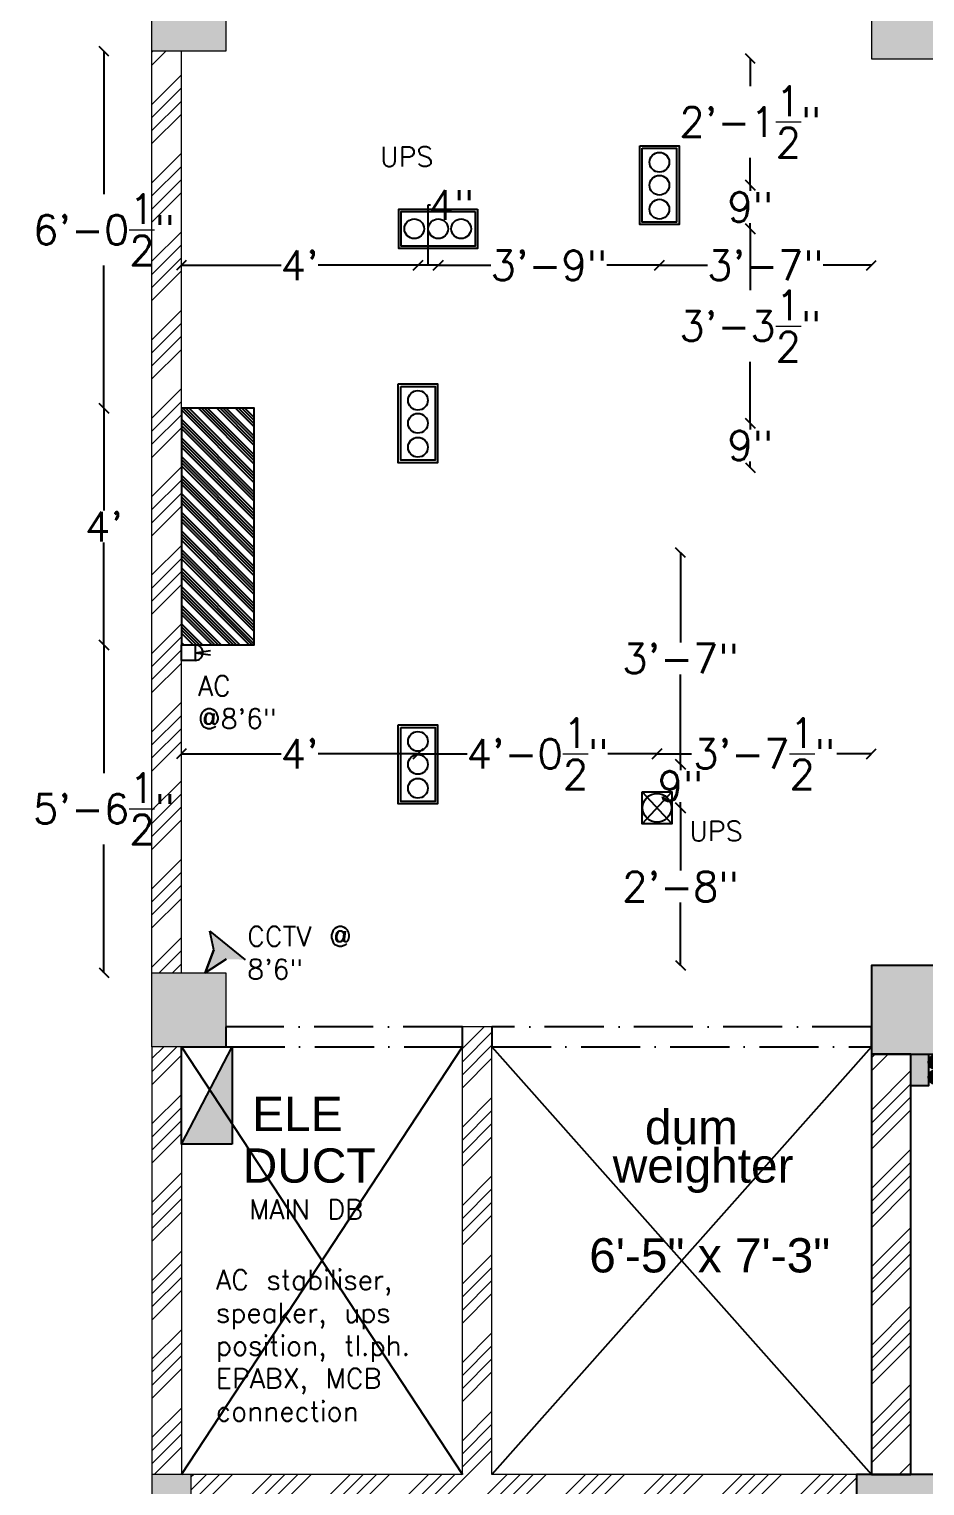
# Model space of a CAD drawing. Header units: inches. Extents: x 111501 to 134888, y 46021 to 52102.
# Drawn here: x 112029.7 to 112211.5, y 46932.6 to 47228.2 of the extents above; entities that cross this region are included whole.
import ezdxf
from ezdxf.enums import TextEntityAlignment as Align

# ---------------------------------------------------------------- set-up
doc = ezdxf.new("R2010")
doc.units = ezdxf.units.IN
doc.header["$MEASUREMENT"] = 0
doc.linetypes.add('ACAD_ISO10W100', pattern=[18, 12, -3, 0, -3])
for name, color, linetype in [('10', 1, 'Continuous'), ('D', 251, 'Continuous'), ('electrical layout', 250, 'Continuous'), ('electrical planing', 251, 'Continuous'), ('H', 9, 'Continuous'), ('RO', 7, 'Continuous')]:
    doc.layers.add(name, color=color, linetype=linetype)
for name, color, linetype, lineweight in [('column', 252, 'Continuous', 9), ('dimension', 250, 'Continuous', 0), ('text1', 7, 'Continuous', 0), ('wall', 7, 'Continuous', 9)]:
    doc.layers.add(name, color=color, linetype=linetype, lineweight=lineweight)
doc.styles.add('A', font='arial.ttf')
doc.styles.get("Standard").update_dxf_attribs({"font": 'txt.shx', "height": 6})
doc.dimstyles.new('Standard$0', dxfattribs={"dimtxt": 4, "dimasz": 2, "dimexe": 0.125, "dimexo": 0.125, "dimgap": 0.25, "dimtad": 0, "dimtih": 1, "dimtoh": 1, "dimdec": 1, "dimlfac": -1, "dimzin": 0, "dimdsep": 46, "dimlunit": 4, "dimtxsty": 'Standard', "dimblk": 'OBLIQUE', "dimblk1": 'DOTSMALL', "dimblk2": 'DOTSMALL', "dimcen": 0, "dimse1": 1, "dimse2": 1, "dimadec": 0, "dimazin": 0, "dimtfac": 1, "dimtdec": 1, "dimtofl": 0, "dimtmove": 0, "dimatfit": 3, "dimfxl": 1, "dimtolj": 1, "dimtzin": 0, "dimarcsym": 0})
pattern_1 = [(45, (62.915, 38.135), (-7.9549513, 7.9549513), []), (45, (65.566, 38.135), (-7.9549513, 7.9549513), []), (45, (68.218, 38.135), (-7.9549513, 7.9549513), []), (45, (70.87, 38.135), (-7.9549513, 7.9549513), [])]

# ---------------------------------------------------------------- blocks, each defined once
blk = doc.blocks.new('ac')
h = blk.add_hatch()
h.set_pattern_fill('ANSI34', color=5, scale=0.610107, angle=270, style=0)
h.set_pattern_definition([(315, (22596.1116, 2489.52766), (0.32355821, 0.32355821), []), (315, (22596.1116, 2489.4198), (0.32355821, 0.32355821), []), (315, (22596.1116, 2489.31195), (0.32355821, 0.32355821), []), (315, (22596.1116, 2489.2041), (0.32355821, 0.32355821), [])])
h.paths.add_polyline_path([(24130.216, 5022.758), (24130.216, 5030.993), (24132.746, 5030.993), (24132.754, 5022.758)])
at = {"color": 0, "ltscale": 7}
blk.add_lwpolyline([(24130.216, 5022.758), (24132.754, 5022.758), (24132.746, 5030.993), (24130.216, 5030.993)], close=True, dxfattribs=at)
blk = doc.blocks.new('dgh')
at = {"layer": 'electrical planing', "linetype": 'ByBlock'}
h = blk.add_hatch(color=36, dxfattribs=at)
h.set_gradient(color1=(121, 78, 22), color2=(227, 174, 104), one_color=1, tint=0.65, name='SPHERICAL')
h.paths.add_polyline_path([(-72.26, 1878.91, -1), (-72.26, 1875.82, -1)])
h = blk.add_hatch(color=36, dxfattribs=at)
h.set_gradient(color1=(121, 78, 22), color2=(227, 174, 104), one_color=1, tint=0.65, name='SPHERICAL')
h.paths.add_polyline_path([(-68.91, 1878.91, -1), (-68.91, 1875.82, -1)])
h = blk.add_hatch(color=36, dxfattribs=at)
h.set_gradient(color1=(121, 78, 22), color2=(227, 174, 104), one_color=1, tint=0.65, name='CYLINDER')
h.paths.add_polyline_path([(-74.07, 1871.89), (-74.07, 1875.82), (-66.95, 1875.82), (-66.95, 1871.89)])
at = {"layer": 'electrical planing', "color": 7, "linetype": 'ByBlock'}
for p, q in [((-72.26, 1877.37), (-75.59, 1881.54)), ((-68.91, 1877.37), (-72.24, 1881.54))]:
    blk.add_line(p, q, dxfattribs=at)
blk.add_lwpolyline([(-74.07, 1871.89), (-74.07, 1875.82), (-66.95, 1875.82), (-66.95, 1871.89)], close=True, dxfattribs=at)
for centre in [(-72.26, 1877.37), (-68.91, 1877.37)]:
    blk.add_circle(centre, 1.55, dxfattribs=at)
blk = doc.blocks.new('cctv')
at = {"layer": 'electrical layout'}
h = blk.add_hatch(color=122, dxfattribs=at)
h.set_gradient(color1=(19, 236, 153), color2=(76, 0, 0), one_color=1)
h.paths.add_polyline_path([(24133.65, 5037.24), (24127.98, 5043.08), (24131.36, 5042.62), (24135.52, 5044.65), (24133.39, 5040.62)])
h = blk.add_hatch(color=122, dxfattribs=at)
h.set_gradient(color1=(19, 236, 153), color2=(76, 0, 0), rotation=90, one_color=1, name='HEMISPHERICAL')
h.paths.add_polyline_path([(24127.98, 5043.08), (24131.36, 5042.62), (24135.52, 5044.65), (24133.39, 5040.62), (24133.65, 5037.24)])
at = {"layer": 'electrical layout', "color": 7}
blk.add_lwpolyline([(24133.39, 5040.62), (24135.52, 5044.65), (24135.52, 5044.65), (24131.36, 5042.62)], dxfattribs=at)
blk = doc.blocks.new('cct')
at = {"linetype": 'ByBlock'}
for p, q in [((-256.08, 4774.33), (-256.62, 4780.62)), ((-256.62, 4780.62), (-246.3, 4769.8)), ((-259.93, 4767.25), (-256.08, 4774.33)), ((-252.53, 4770.75), (-259.93, 4767.25))]:
    blk.add_line(p, q, dxfattribs=at)
at = {"layer": 'electrical planing', "color": 6, "xscale": 1.768501453454219, "yscale": 1.768501453454219, "zscale": 1.768501453454219, "rotation": 179.2941866071456}
blk.add_blockref('cctv', (42530.42, 13162.25), dxfattribs=at)
blk = doc.blocks.new('_Oblique')
at = {"color": 0, "linetype": 'ByBlock', "lineweight": -2}
blk.add_line((-0.5, -0.5), (0.5, 0.5), dxfattribs=at)
blk = doc.blocks.new('*D1154')
at = {"layer": 'Defpoints', "color": 0, "transparency": 16777216}
for p in [(112157.12, 47070.2), (112161.88, 47070.2), (112200.62, 47038.24)]:
    blk.add_point(p, dxfattribs=at)
at = {"layer": 'dimension', "color": 0, "lineweight": -2, "transparency": 16777216}
for p, q in [((112161.88, 47070.2), (112161.88, 47057.47)), ((112161.88, 47038.24), (112161.88, 47050.97))]:
    blk.add_line(p, q, dxfattribs=at)
at = {"layer": 'dimension', "color": 0, "lineweight": -2, "transparency": 16777216, "xscale": 2, "yscale": 2, "zscale": 2}
for p, rotation in [((112161.88, 47070.2), 90), ((112161.88, 47038.24), 270)]:
    blk.add_blockref('_Oblique', p, dxfattribs=dict(at, rotation=rotation))
at = {"layer": 'dimension', "color": 0, "lineweight": 5, "transparency": 16777216, "insert": (112161.88, 47054.22), "char_height": 6, "attachment_point": 5}
blk.add_mtext('\\A1;2\'-8"', dxfattribs=at)
blk = doc.blocks.new('_DOTSMALL')
at = {"color": 0, "linetype": 'ByBlock', "lineweight": -2, "const_width": 0.5}
blk.add_lwpolyline([(-0.0625, 0, 1), (0.0625, 0, 1)], format="xyb", close=True, dxfattribs=at)
blk = doc.blocks.new('*D1155')
at = {"layer": 'Defpoints', "color": 0, "transparency": 16777216}
for p in [(112200.62, 47081.15), (112157.12, 47070.2), (112200.62, 47038.24)]:
    blk.add_point(p, dxfattribs=at)
at = {"layer": 'dimension', "color": 0, "lineweight": -2, "transparency": 16777216}
for p, q in [((112157.12, 47081.15), (112164.12, 47081.15)), ((112200.62, 47081.15), (112193.62, 47081.15))]:
    blk.add_line(p, q, dxfattribs=at)
at = {"layer": 'dimension', "color": 0, "lineweight": -2, "transparency": 16777216, "xscale": 2, "yscale": 2, "zscale": 2, "rotation": 180}
blk.add_blockref('_Oblique', (112157.12, 47081.15), dxfattribs=at)
at = {"layer": 'dimension', "color": 0, "lineweight": -2, "transparency": 16777216, "xscale": 2, "yscale": 2, "zscale": 2}
blk.add_blockref('_Oblique', (112200.62, 47081.15), dxfattribs=at)
at = {"layer": 'dimension', "color": 0, "lineweight": 5, "transparency": 16777216, "insert": (112178.87, 47081.15), "char_height": 6, "attachment_point": 5}
blk.add_mtext('\\A1;3\'-7{\\H1.000000x;\\S1/2;}"', dxfattribs=at)
blk = doc.blocks.new('*D1156')
at = {"layer": 'Defpoints', "color": 0, "lineweight": 5, "transparency": 16777216}
for p in [(112108.61, 47081.15), (112108.61, 47079.01), (112157.12, 47070.2)]:
    blk.add_point(p, dxfattribs=at)
at = {"layer": 'dimension', "color": 0, "lineweight": -2, "transparency": 16777216}
for p, q in [((112108.61, 47081.15), (112118.62, 47081.15)), ((112157.12, 47081.15), (112147.12, 47081.15))]:
    blk.add_line(p, q, dxfattribs=at)
at = {"layer": 'dimension', "color": 0, "lineweight": -2, "transparency": 16777216, "xscale": 2, "yscale": 2, "zscale": 2, "rotation": 180}
blk.add_blockref('_Oblique', (112108.61, 47081.15), dxfattribs=at)
at = {"layer": 'dimension', "color": 0, "lineweight": -2, "transparency": 16777216, "xscale": 2, "yscale": 2, "zscale": 2}
blk.add_blockref('_Oblique', (112157.12, 47081.15), dxfattribs=at)
at = {"layer": 'dimension', "color": 0, "lineweight": 5, "transparency": 16777216, "insert": (112132.87, 47081.15), "char_height": 6, "attachment_point": 5}
blk.add_mtext('\\A1;4\'-0{\\H1.000000x;\\S1/2;}"', dxfattribs=at)
blk = doc.blocks.new('*D1157')
at = {"layer": 'Defpoints', "color": 0, "lineweight": 5, "transparency": 16777216}
for p in [(112060.61, 47084.74), (112060.61, 47081.15), (112108.61, 47079.01)]:
    blk.add_point(p, dxfattribs=at)
at = {"layer": 'dimension', "color": 0, "lineweight": -2, "transparency": 16777216}
for p, q in [((112060.61, 47081.15), (112080.86, 47081.15)), ((112108.61, 47081.15), (112088.36, 47081.15))]:
    blk.add_line(p, q, dxfattribs=at)
at = {"layer": 'dimension', "color": 0, "lineweight": -2, "transparency": 16777216, "xscale": 2, "yscale": 2, "zscale": 2, "rotation": 180}
blk.add_blockref('_Oblique', (112060.61, 47081.15), dxfattribs=at)
at = {"layer": 'dimension', "color": 0, "lineweight": -2, "transparency": 16777216, "xscale": 2, "yscale": 2, "zscale": 2}
blk.add_blockref('_Oblique', (112108.61, 47081.15), dxfattribs=at)
at = {"layer": 'dimension', "color": 0, "lineweight": 5, "transparency": 16777216, "insert": (112084.61, 47081.15), "char_height": 6, "attachment_point": 5}
blk.add_mtext("\\A1;4'", dxfattribs=at)
blk = doc.blocks.new('*D1158')
at = {"layer": 'Defpoints', "color": 0, "lineweight": 5, "transparency": 16777216}
for p in [(112108.61, 47079.01), (112161.88, 47079.01), (112157.12, 47070.2)]:
    blk.add_point(p, dxfattribs=at)
at = {"layer": 'dimension', "color": 0, "lineweight": -2, "transparency": 16777216}
for p, q in [((112161.88, 47079.01), (112161.88, 47077.86)), ((112161.88, 47070.2), (112161.88, 47071.36))]:
    blk.add_line(p, q, dxfattribs=at)
at = {"layer": 'dimension', "color": 0, "lineweight": -2, "transparency": 16777216, "xscale": 2, "yscale": 2, "zscale": 2}
for p, rotation in [((112161.88, 47079.01), 90), ((112161.88, 47070.2), 270)]:
    blk.add_blockref('_Oblique', p, dxfattribs=dict(at, rotation=rotation))
at = {"layer": 'dimension', "color": 0, "lineweight": 5, "transparency": 16777216, "insert": (112161.88, 47074.61), "char_height": 6, "attachment_point": 5}
blk.add_mtext('\\A1;9"', dxfattribs=at)
blk = doc.blocks.new('*D1159')
at = {"layer": 'Defpoints', "color": 0, "lineweight": 5, "transparency": 16777216}
for p in [(112144.13, 47121.95), (112161.88, 47121.95), (112108.61, 47079.01)]:
    blk.add_point(p, dxfattribs=at)
at = {"layer": 'dimension', "color": 0, "lineweight": -2, "transparency": 16777216}
for p, q in [((112161.88, 47121.95), (112161.88, 47103.73)), ((112161.88, 47079.01), (112161.88, 47097.23))]:
    blk.add_line(p, q, dxfattribs=at)
at = {"layer": 'dimension', "color": 0, "lineweight": -2, "transparency": 16777216, "xscale": 2, "yscale": 2, "zscale": 2}
for p, rotation in [((112161.88, 47121.95), 90), ((112161.88, 47079.01), 270)]:
    blk.add_blockref('_Oblique', p, dxfattribs=dict(at, rotation=rotation))
at = {"layer": 'dimension', "color": 0, "lineweight": 5, "transparency": 16777216, "insert": (112161.88, 47100.48), "char_height": 6, "attachment_point": 5}
blk.add_mtext('\\A1;3\'-7"', dxfattribs=at)
blk = doc.blocks.new('*D1169')
at = {"layer": 'Defpoints', "color": 0, "transparency": 16777216}
for p in [(112200.62, 47222.17), (112157.61, 47196.5), (112176.06, 47196.5)]:
    blk.add_point(p, dxfattribs=at)
at = {"layer": 'dimension', "color": 0, "lineweight": -2, "transparency": 16777216}
for p, q in [((112176.06, 47222.17), (112176.06, 47216.58)), ((112176.06, 47196.5), (112176.06, 47202.08))]:
    blk.add_line(p, q, dxfattribs=at)
at = {"layer": 'dimension', "color": 0, "lineweight": -2, "transparency": 16777216, "xscale": 2, "yscale": 2, "zscale": 2}
for p, rotation in [((112176.06, 47222.17), 90), ((112176.06, 47196.5), 270)]:
    blk.add_blockref('_Oblique', p, dxfattribs=dict(at, rotation=rotation))
at = {"layer": 'dimension', "color": 0, "lineweight": 5, "transparency": 16777216, "insert": (112176.06, 47209.33), "char_height": 6, "attachment_point": 5}
blk.add_mtext('\\A1;2\'-1{\\H1.000000x;\\S1/2;}"', dxfattribs=at)
blk = doc.blocks.new('*D1170')
at = {"layer": 'Defpoints', "color": 0, "transparency": 16777216}
for p in [(112200.62, 47222.17), (112157.61, 47196.5), (112200.62, 47180.25)]:
    blk.add_point(p, dxfattribs=at)
at = {"layer": 'dimension', "color": 0, "lineweight": -2, "transparency": 16777216}
for p, q in [((112157.61, 47180.25), (112167.37, 47180.25)), ((112200.62, 47180.25), (112190.87, 47180.25))]:
    blk.add_line(p, q, dxfattribs=at)
at = {"layer": 'dimension', "color": 0, "lineweight": -2, "transparency": 16777216, "xscale": 2, "yscale": 2, "zscale": 2, "rotation": 180}
blk.add_blockref('_Oblique', (112157.61, 47180.25), dxfattribs=at)
at = {"layer": 'dimension', "color": 0, "lineweight": -2, "transparency": 16777216, "xscale": 2, "yscale": 2, "zscale": 2}
blk.add_blockref('_Oblique', (112200.62, 47180.25), dxfattribs=at)
at = {"layer": 'dimension', "color": 0, "lineweight": 5, "transparency": 16777216, "insert": (112179.12, 47180.25), "char_height": 6, "attachment_point": 5}
blk.add_mtext('\\A1;3\'-7"', dxfattribs=at)
blk = doc.blocks.new('*D1171')
at = {"layer": 'Defpoints', "color": 0, "lineweight": 5, "transparency": 16777216}
for p in [(112157.61, 47196.5), (112112.72, 47187.66), (112112.72, 47180.25)]:
    blk.add_point(p, dxfattribs=at)
at = {"layer": 'dimension', "color": 0, "lineweight": -2, "transparency": 16777216}
for p, q in [((112112.72, 47180.25), (112123.42, 47180.25)), ((112157.61, 47180.25), (112146.92, 47180.25))]:
    blk.add_line(p, q, dxfattribs=at)
at = {"layer": 'dimension', "color": 0, "lineweight": -2, "transparency": 16777216, "xscale": 2, "yscale": 2, "zscale": 2, "rotation": 180}
blk.add_blockref('_Oblique', (112112.72, 47180.25), dxfattribs=at)
at = {"layer": 'dimension', "color": 0, "lineweight": -2, "transparency": 16777216, "xscale": 2, "yscale": 2, "zscale": 2}
blk.add_blockref('_Oblique', (112157.61, 47180.25), dxfattribs=at)
at = {"layer": 'dimension', "color": 0, "lineweight": 5, "transparency": 16777216, "insert": (112135.17, 47180.25), "char_height": 6, "attachment_point": 5}
blk.add_mtext('\\A1;3\'-9"', dxfattribs=at)
blk = doc.blocks.new('*D1172')
at = {"layer": 'Defpoints', "color": 0, "lineweight": 5, "transparency": 16777216}
for p in [(112112.72, 47187.66), (112108.61, 47180.25), (112108.61, 47148.2)]:
    blk.add_point(p, dxfattribs=at)
at = {"layer": 'dimension', "color": 0, "lineweight": -2, "transparency": 16777216}
for p, q in [((112110.67, 47180.25), (112110.67, 47192.5)), ((112110.67, 47192.5), (112111.17, 47192.5)), ((112112.72, 47180.25), (112108.61, 47180.25))]:
    blk.add_line(p, q, dxfattribs=at)
at = {"layer": 'dimension', "color": 0, "lineweight": -2, "transparency": 16777216, "xscale": 2, "yscale": 2, "zscale": 2, "rotation": 180}
blk.add_blockref('_Oblique', (112108.61, 47180.25), dxfattribs=at)
at = {"layer": 'dimension', "color": 0, "lineweight": -2, "transparency": 16777216, "xscale": 2, "yscale": 2, "zscale": 2}
blk.add_blockref('_Oblique', (112112.72, 47180.25), dxfattribs=at)
at = {"layer": 'dimension', "color": 0, "lineweight": 5, "transparency": 16777216, "insert": (112115.42, 47192.5), "char_height": 6, "attachment_point": 5}
blk.add_mtext('\\A1;4"', dxfattribs=at)
blk = doc.blocks.new('*D1173')
at = {"layer": 'Defpoints', "color": 0, "lineweight": 5, "transparency": 16777216}
for p in [(112157.61, 47196.5), (112112.72, 47187.66), (112176.06, 47187.66)]:
    blk.add_point(p, dxfattribs=at)
at = {"layer": 'dimension', "color": 0, "lineweight": -2, "transparency": 16777216}
for p, q in [((112176.06, 47196.5), (112176.06, 47195.33)), ((112176.06, 47187.66), (112176.06, 47188.83))]:
    blk.add_line(p, q, dxfattribs=at)
at = {"layer": 'dimension', "color": 0, "lineweight": -2, "transparency": 16777216, "xscale": 2, "yscale": 2, "zscale": 2}
for p, rotation in [((112176.06, 47196.5), 90), ((112176.06, 47187.66), 270)]:
    blk.add_blockref('_Oblique', p, dxfattribs=dict(at, rotation=rotation))
at = {"layer": 'dimension', "color": 0, "lineweight": 5, "transparency": 16777216, "insert": (112176.06, 47192.08), "char_height": 6, "attachment_point": 5}
blk.add_mtext('\\A1;9"', dxfattribs=at)
blk = doc.blocks.new('*D1174')
at = {"layer": 'Defpoints', "color": 0, "lineweight": 5, "transparency": 16777216}
for p in [(112112.72, 47187.66), (112108.61, 47148.2), (112176.06, 47148.2)]:
    blk.add_point(p, dxfattribs=at)
at = {"layer": 'dimension', "color": 0, "lineweight": -2, "transparency": 16777216}
for p, q in [((112176.06, 47187.66), (112176.06, 47175.18)), ((112176.06, 47148.2), (112176.06, 47160.68))]:
    blk.add_line(p, q, dxfattribs=at)
at = {"layer": 'dimension', "color": 0, "lineweight": -2, "transparency": 16777216, "xscale": 2, "yscale": 2, "zscale": 2}
for p, rotation in [((112176.06, 47187.66), 90), ((112176.06, 47148.2), 270)]:
    blk.add_blockref('_Oblique', p, dxfattribs=dict(at, rotation=rotation))
at = {"layer": 'dimension', "color": 0, "lineweight": 5, "transparency": 16777216, "insert": (112176.06, 47167.93), "char_height": 6, "attachment_point": 5}
blk.add_mtext('\\A1;3\'-3{\\H1.000000x;\\S1/2;}"', dxfattribs=at)
blk = doc.blocks.new('*D1175')
at = {"layer": 'Defpoints', "color": 0, "lineweight": 5, "transparency": 16777216}
for p in [(112108.61, 47148.2), (112116.18, 47139.2), (112176.06, 47139.2)]:
    blk.add_point(p, dxfattribs=at)
at = {"layer": 'dimension', "color": 0, "lineweight": -2, "transparency": 16777216}
for p, q in [((112176.06, 47148.2), (112176.06, 47146.95)), ((112176.06, 47139.2), (112176.06, 47140.45))]:
    blk.add_line(p, q, dxfattribs=at)
at = {"layer": 'dimension', "color": 0, "lineweight": -2, "transparency": 16777216, "xscale": 2, "yscale": 2, "zscale": 2}
for p, rotation in [((112176.06, 47148.2), 90), ((112176.06, 47139.2), 270)]:
    blk.add_blockref('_Oblique', p, dxfattribs=dict(at, rotation=rotation))
at = {"layer": 'dimension', "color": 0, "lineweight": 5, "transparency": 16777216, "insert": (112176.06, 47143.7), "char_height": 6, "attachment_point": 5}
blk.add_mtext('\\A1;9"', dxfattribs=at)
blk = doc.blocks.new('*D1176')
at = {"layer": 'Defpoints', "color": 0, "lineweight": 5, "transparency": 16777216}
for p in [(112060.61, 47190.99), (112060.61, 47180.25), (112108.61, 47148.2)]:
    blk.add_point(p, dxfattribs=at)
at = {"layer": 'dimension', "color": 0, "lineweight": -2, "transparency": 16777216}
for p, q in [((112060.61, 47180.25), (112080.86, 47180.25)), ((112108.61, 47180.25), (112088.36, 47180.25))]:
    blk.add_line(p, q, dxfattribs=at)
at = {"layer": 'dimension', "color": 0, "lineweight": -2, "transparency": 16777216, "xscale": 2, "yscale": 2, "zscale": 2, "rotation": 180}
blk.add_blockref('_Oblique', (112060.61, 47180.25), dxfattribs=at)
at = {"layer": 'dimension', "color": 0, "lineweight": -2, "transparency": 16777216, "xscale": 2, "yscale": 2, "zscale": 2}
blk.add_blockref('_Oblique', (112108.61, 47180.25), dxfattribs=at)
at = {"layer": 'dimension', "color": 0, "lineweight": 5, "transparency": 16777216, "insert": (112084.61, 47180.25), "char_height": 6, "attachment_point": 5}
blk.add_mtext("\\A1;4'", dxfattribs=at)
blk = doc.blocks.new('*D1316')
at = {"layer": 'Defpoints', "color": 0, "transparency": 16777216}
for p in [(112044.9, 47103.24), (112068.83, 47103.24), (112063.95, 47036.74)]:
    blk.add_point(p, dxfattribs=at)
at = {"layer": 'dimension', "color": 0, "lineweight": -2, "transparency": 16777216}
for p, q in [((112044.9, 47103.24), (112044.9, 47077.24)), ((112044.9, 47036.74), (112044.9, 47062.74))]:
    blk.add_line(p, q, dxfattribs=at)
at = {"layer": 'dimension', "color": 0, "lineweight": -2, "transparency": 16777216, "xscale": 2, "yscale": 2, "zscale": 2}
for p, rotation in [((112044.9, 47103.24), 90), ((112044.9, 47036.74), 270)]:
    blk.add_blockref('_Oblique', p, dxfattribs=dict(at, rotation=rotation))
at = {"layer": 'dimension', "color": 0, "lineweight": 5, "transparency": 16777216, "insert": (112044.9, 47069.99), "char_height": 6, "attachment_point": 5}
blk.add_mtext('\\A1;5\'-6{\\H1.000000x;\\S1/2;}"', dxfattribs=at)
blk = doc.blocks.new('*D1317')
at = {"layer": 'Defpoints', "color": 0, "lineweight": 5, "transparency": 16777216}
for p in [(112044.9, 47151.24), (112075.36, 47151.24), (112068.83, 47103.24)]:
    blk.add_point(p, dxfattribs=at)
at = {"layer": 'dimension', "color": 0, "lineweight": -2, "transparency": 16777216}
for p, q in [((112044.9, 47151.24), (112044.9, 47130.49)), ((112044.9, 47103.24), (112044.9, 47123.99))]:
    blk.add_line(p, q, dxfattribs=at)
at = {"layer": 'dimension', "color": 0, "lineweight": -2, "transparency": 16777216, "xscale": 2, "yscale": 2, "zscale": 2}
for p, rotation in [((112044.9, 47151.24), 90), ((112044.9, 47103.24), 270)]:
    blk.add_blockref('_Oblique', p, dxfattribs=dict(at, rotation=rotation))
at = {"layer": 'dimension', "color": 0, "lineweight": 5, "transparency": 16777216, "insert": (112044.9, 47127.24), "char_height": 6, "attachment_point": 5}
blk.add_mtext("\\A1;4'", dxfattribs=at)
blk = doc.blocks.new('*D1318')
at = {"layer": 'Defpoints', "color": 0, "lineweight": 5, "transparency": 16777216}
for p in [(112044.9, 47223.67), (112068.09, 47223.67), (112075.36, 47151.24)]:
    blk.add_point(p, dxfattribs=at)
at = {"layer": 'dimension', "color": 0, "lineweight": -2, "transparency": 16777216}
for p, q in [((112044.9, 47223.67), (112044.9, 47194.7)), ((112044.9, 47151.24), (112044.9, 47180.2))]:
    blk.add_line(p, q, dxfattribs=at)
at = {"layer": 'dimension', "color": 0, "lineweight": -2, "transparency": 16777216, "xscale": 2, "yscale": 2, "zscale": 2}
for p, rotation in [((112044.9, 47223.67), 90), ((112044.9, 47151.24), 270)]:
    blk.add_blockref('_Oblique', p, dxfattribs=dict(at, rotation=rotation))
at = {"layer": 'dimension', "color": 0, "lineweight": 5, "transparency": 16777216, "insert": (112044.9, 47187.45), "char_height": 6, "attachment_point": 5}
blk.add_mtext('\\A1;6\'-0{\\H1.000000x;\\S1/2;}"', dxfattribs=at)

msp = doc.modelspace()

# ---------------------------------------------------------------- hatches: boundary and pattern name
at = {"layer": 'column'}
for points in [[(112200.62, 47240.17), (112200.62, 47222.17), (112218.62, 47222.17), (112218.62, 47240.17)], [(112054.61, 47238.67), (112054.61, 47223.67), (112069.61, 47223.67), (112069.61, 47238.67)]]:
    msp.add_hatch(color=256, dxfattribs=at).paths.add_polyline_path(points)
h = msp.add_hatch(color=256, dxfattribs=at)
h.paths.add_polyline_path([(112054.61, 47032.79), (112054.61, 47021.79), (112065.61, 47021.79), (112065.61, 47032.79)])
h.paths.add_polyline_path([(112065.61, 47032.79), (112065.61, 47036.79), (112054.61, 47036.79), (112054.61, 47032.79)])
h.paths.add_polyline_path([(112065.61, 47021.79), (112069.61, 47021.79), (112069.61, 47032.79), (112065.61, 47032.79)])
h.paths.add_polyline_path([(112069.61, 47036.79), (112065.61, 47036.79), (112065.61, 47032.79), (112069.61, 47032.79)])
h = msp.add_hatch(color=256, dxfattribs=at)
h.paths.add_polyline_path([(112218.62, 47038.24), (112200.62, 47038.24), (112200.62, 47020.24), (112218.62, 47020.24)])
h.paths.add_polyline_path([(112197.62, 46926.95), (112218.62, 46926.95), (112218.62, 46934.95), (112197.62, 46934.95)])
h.paths.add_polyline_path([(112218.62, 46854.95), (112200.62, 46854.95), (112200.62, 46836.95), (112218.62, 46836.95)])
h = msp.add_hatch(color=256, dxfattribs=at)
h.paths.add_polyline_path([(112054.62, 46934.95), (112054.62, 46913.95), (112062.62, 46913.95), (112062.62, 46934.95)])
h.paths.add_polyline_path([(112054.62, 46854.95), (112054.62, 46833.95), (112062.62, 46833.95), (112062.62, 46854.95)])
at = {"layer": 'electrical planing', "ltscale": 7}
msp.add_hatch(color=6, dxfattribs=at).paths.add_polyline_path([(112070.92, 47001.99), (112070.92, 47021.74), (112060.61, 47001.99)])
at = {"layer": 'wall', "lineweight": 5}
h = msp.add_hatch(dxfattribs=at)
h.set_pattern_fill('ANSI34', color=256, scale=15, style=0)
h.set_pattern_definition(pattern_1)
h.paths.add_polyline_path([(112054.61, 47036.74), (112054.61, 47223.67), (112060.61, 47223.67), (112060.61, 47036.74)])
h = msp.add_hatch(dxfattribs=at)
h.set_pattern_fill('ANSI34', color=256, scale=15, style=0)
h.set_pattern_definition(pattern_1)
h.paths.add_polyline_path([(112117.62, 46926.95), (112117.62, 46846.95), (112142.12, 46846.95), (112142.12, 46854.95), (112123.62, 46854.95), (112123.62, 46926.95), (112197.62, 46926.95), (112197.62, 46934.95), (112123.62, 46934.95), (112123.62, 47025.74), (112117.62, 47025.74), (112117.62, 46934.95), (112062.62, 46934.95), (112062.62, 46926.95)])
h = msp.add_hatch(dxfattribs=at)
h.set_pattern_fill('ANSI34', color=256, scale=15, style=0)
h.set_pattern_definition(pattern_1)
h.paths.add_polyline_path([(112054.61, 47021.74), (112060.61, 47021.74), (112060.61, 46934.95), (112054.62, 46934.95)])
h = msp.add_hatch(dxfattribs=at)
h.set_pattern_fill('ANSI34', color=256, scale=15, style=0)
h.set_pattern_definition(pattern_1)
h.paths.add_polyline_path([(112200.62, 47020.24), (112200.62, 46934.95), (112208.62, 46934.95), (112208.62, 47020.24)])

# ---------------------------------------------------------------- linework, layer by layer
at = {"layer": '10', "linetype": 'Continuous'}
msp.add_line((112200.62, 47020.24), (112200.62, 46934.95), dxfattribs=at)
at = {"layer": 'column'}
for points in [[(112218.62, 47240.17), (112200.62, 47240.17), (112200.62, 47222.17), (112218.62, 47222.17)], [(112054.61, 47238.67), (112069.61, 47238.67), (112069.61, 47223.67), (112054.61, 47223.67)], [(112054.61, 47036.74), (112069.61, 47036.74), (112069.61, 47021.74), (112054.61, 47021.74)], [(112062.62, 46913.95), (112062.62, 46934.95), (112054.62, 46934.95), (112054.62, 46913.95)]]:
    msp.add_lwpolyline(points, close=True, dxfattribs=at)
at = {"layer": 'electrical layout', "color": 6}
for q in [(112066.53, 47102.13), (112066.53, 47101.2)]:
    msp.add_line((112063.41, 47101.67), q, dxfattribs=at)
at = {"layer": 'electrical layout', "color": 234}
for p, q in [((112154.08, 47073.45), (112160.15, 47066.95)), ((112160.15, 47073.45), (112154.08, 47066.95))]:
    msp.add_line(p, q, dxfattribs=at)
for points in [[(112153.61, 47204.5), (112161.61, 47204.5), (112161.61, 47188.5), (112153.61, 47188.5)], [(112154.11, 47204), (112161.11, 47204), (112161.11, 47189), (112154.11, 47189)], [(112120.72, 47191.66), (112120.72, 47183.66), (112104.72, 47183.66), (112104.72, 47191.66)], [(112120.22, 47191.16), (112120.22, 47184.16), (112105.22, 47184.16), (112105.22, 47191.16)], [(112104.61, 47156.2), (112112.61, 47156.2), (112112.61, 47140.2), (112104.61, 47140.2)], [(112105.11, 47155.7), (112112.11, 47155.7), (112112.11, 47140.7), (112105.11, 47140.7)], [(112104.61, 47087.01), (112112.61, 47087.01), (112112.61, 47071.01), (112104.61, 47071.01)], [(112105.11, 47086.51), (112112.11, 47086.51), (112112.11, 47071.51), (112105.11, 47071.51)], [(112154.08, 47073.45), (112160.15, 47073.45), (112160.15, 47066.95), (112154.08, 47066.95)], [(112154.08, 47073.45), (112160.15, 47073.45), (112160.15, 47066.95), (112154.08, 47066.95)], [(112154.08, 47073.45), (112160.15, 47073.45), (112160.15, 47066.95), (112154.08, 47066.95)]]:
    msp.add_lwpolyline(points, close=True, dxfattribs=at)
at = {"layer": 'electrical layout', "color": 6}
msp.add_lwpolyline([(112063.41, 47103.24), (112063.41, 47100.09), (112060.61, 47100.09), (112060.61, 47103.24)], close=True, dxfattribs=at)
at = {"layer": 'electrical layout', "color": 234}
for centre, radius in [((112157.61, 47201.16), 2), ((112157.61, 47196.5), 2), ((112157.61, 47191.64), 2), ((112107.86, 47187.66), 2), ((112112.72, 47187.66), 2), ((112117.38, 47187.66), 2), ((112108.61, 47152.86), 2), ((112108.61, 47148.2), 2), ((112108.61, 47143.34), 2), ((112108.61, 47083.68), 2), ((112108.61, 47079.01), 2), ((112108.61, 47074.16), 2), ((112157.12, 47070.2), 2.92), ((112157.12, 47070.2), 2.92), ((112157.12, 47070.2), 2.92)]:
    msp.add_circle(centre, radius, dxfattribs=at)
at = {"layer": 'electrical layout', "color": 6}
msp.add_arc((112063.41, 47101.67), 1.57, 270, 90, dxfattribs=at)
at = {"layer": 'electrical planing'}
msp.add_line((112060.61, 47001.99), (112070.92, 47021.74), dxfattribs=at)
at = {"layer": 'electrical planing', "color": 7, "linetype": 'ByBlock'}
msp.add_lwpolyline([(112070.92, 47001.99), (112060.61, 47001.99), (112060.61, 47021.74), (112070.92, 47021.74)], close=True, dxfattribs=at)
at = {"layer": 'H'}
for p, q in [((112060.61, 46934.95), (112117.62, 47021.74)), ((112060.61, 47021.74), (112117.62, 46934.95)), ((112123.62, 47021.74), (112200.62, 46934.95)), ((112200.62, 47021.74), (112123.62, 46934.95))]:
    msp.add_line(p, q, dxfattribs=at)
at = {"layer": 'RO', "color": 7, "linetype": 'Continuous'}
for points in [[(112218.62, 47038.24), (112200.62, 47038.24), (112200.62, 47020.24), (112218.62, 47020.24)], [(112208.62, 47020.24), (112200.62, 47020.24), (112200.62, 46934.95), (112208.62, 46934.95)], [(112197.62, 46926.95), (112218.62, 46926.95), (112218.62, 46934.95), (112197.62, 46934.95)]]:
    msp.add_lwpolyline(points, close=True, dxfattribs=at)
at = {"layer": 'RO', "color": 7, "linetype": 'ACAD_ISO10W100'}
for points in [[(112069.61, 47021.74), (112117.62, 47021.74), (112117.62, 47025.74), (112069.61, 47025.74)], [(112123.62, 47021.74), (112200.62, 47021.74), (112200.62, 47025.74), (112123.62, 47025.74)]]:
    msp.add_lwpolyline(points, close=True, dxfattribs=at)
at = {"layer": 'wall', "lineweight": 5}
msp.add_line((112054.61, 47036.74), (112054.61, 47223.67), dxfattribs=at)
at = {"layer": 'wall'}
for p, q in [((112060.61, 47036.74), (112060.61, 47223.67)), ((112123.62, 47025.74), (112117.62, 47025.74)), ((112117.62, 46934.95), (112117.62, 47025.74)), ((112123.62, 46934.95), (112123.62, 47025.74)), ((112054.61, 47021.74), (112054.62, 46934.95)), ((112060.61, 47021.74), (112060.61, 46934.95)), ((112117.62, 46934.95), (112062.62, 46934.95)), ((112197.62, 46934.95), (112123.62, 46934.95))]:
    msp.add_line(p, q, dxfattribs=at)

# ---------------------------------------------------------------- block references
at = {"layer": 'electrical layout', "color": 6, "xscale": 5.828937824015538, "yscale": 5.828937824015538, "zscale": 5.828937824015538}
msp.add_blockref('ac', (-28592.92, 17825.9), dxfattribs=at)
at = {"layer": 'electrical layout', "xscale": 0.6159647207180482, "yscale": 0.6159647207180482, "zscale": 0.6159647207180482, "rotation": 7.437897843502262}
msp.add_blockref('cct', (112604.32, 44145.72), dxfattribs=at)
at = {"layer": 'electrical planing', "xscale": 0.9055012385238491, "yscale": 0.9055012385238491, "zscale": 0.9055012385238491, "rotation": 270}
msp.add_blockref('dgh', (110513.63, 46953.17), dxfattribs=at)

# ---------------------------------------------------------------- texts
at = {"layer": 'D', "style": 'A'}
for s, height, p in [('ELE', 6.95, (112084.15, 47004.63)), ('dum', 6.95, (112164.11, 47001.95)), ('DUCT', 6.95, (112086.54, 46994.15)), ('weighter', 6.95, (112166.49, 46994.15)), ('6\'-5" x 7\'-3"', 6.9498, (112167.82, 46975.94))]:
    msp.add_text(s, height=height, dxfattribs=at).set_placement(p, align=Align.CENTER)
at = {"layer": 'electrical layout', "color": 0, "insert": (112073.96, 47046.12), "char_height": 4, "width": 30.1224, "attachment_point": 1}
msp.add_mtext('CCTV @ 8\'6"', dxfattribs=at)
at = {"layer": 'text1', "color": 0, "char_height": 4, "attachment_point": 1}
for s, insert, width in [('UPS', (112100.92, 47204.29), 22.5097), ('AC @8\'6"', (112063.95, 47096.94), 22.5097), ('UPS', (112163.68, 47067.47), 22.5097), ('MAIN DB', (112074.33, 46990.72), 22.5097), ('AC stabiliser, speaker, ups position, tl.ph. EPABX, MCB connection', (112067.62, 46976.45), 49.0925)]:
    msp.add_mtext(s, dxfattribs=dict(at, insert=insert, width=width))

# ---------------------------------------------------------------- dimensions: what is measured, and where the dimension line sits
at = {"layer": 'dimension', "lineweight": 5}
for base, p1, p2, picture, middle in [((112044.9, 47223.67), (112075.36, 47151.24), (112068.09, 47223.67), '*D1318', (112044.9, 47187.45)), ((112176.06, 47187.66), (112157.61, 47196.5), (112112.72, 47187.66), '*D1173', (112176.06, 47192.08)), ((112176.06, 47148.2), (112112.72, 47187.66), (112108.61, 47148.2), '*D1174', (112176.06, 47167.93)), ((112044.9, 47151.24), (112068.83, 47103.24), (112075.36, 47151.24), '*D1317', (112044.9, 47127.24)), ((112176.06, 47139.2), (112108.61, 47148.2), (112116.18, 47139.2), '*D1175', (112176.06, 47143.7)), ((112161.88, 47121.95), (112108.61, 47079.01), (112144.13, 47121.95), '*D1159', (112161.88, 47100.48)), ((112161.88, 47079.01), (112157.12, 47070.2), (112108.61, 47079.01), '*D1158', (112161.88, 47074.61))]:
    dim = msp.add_linear_dim(base=base, p1=p1, p2=p2, angle=90, dimstyle='Standard$0', override={"dimtmove": 1}, dxfattribs=at)
    dim.commit()
    dim.dimension.update_dxf_attribs({"geometry": picture, "text_midpoint": middle})
for base, p1, p2, picture, middle in [((112200.62, 47180.25), (112157.61, 47196.5), (112200.62, 47222.17), '*D1170', (112179.12, 47180.25)), ((112200.62, 47081.15), (112157.12, 47070.2), (112200.62, 47038.24), '*D1155', (112178.87, 47081.15))]:
    dim = msp.add_linear_dim(base=base, p1=p1, p2=p2, dimstyle='Standard$0', dxfattribs=at)
    dim.commit()
    dim.dimension.update_dxf_attribs({"geometry": picture, "text_midpoint": middle})
for base, p1, p2, picture, middle in [((112176.06, 47196.5), (112200.62, 47222.17), (112157.61, 47196.5), '*D1169', (112176.06, 47209.33)), ((112044.9, 47103.24), (112063.95, 47036.74), (112068.83, 47103.24), '*D1316', (112044.9, 47069.99)), ((112161.88, 47070.2), (112200.62, 47038.24), (112157.12, 47070.2), '*D1154', (112161.88, 47054.22))]:
    dim = msp.add_linear_dim(base=base, p1=p1, p2=p2, angle=90, dimstyle='Standard$0', dxfattribs=at)
    dim.commit()
    dim.dimension.update_dxf_attribs({"geometry": picture, "text_midpoint": middle})
for base, p1, p2, picture, middle in [((112108.61, 47180.25), (112112.72, 47187.66), (112108.61, 47148.2), '*D1172', (112111.42, 47192.5)), ((112112.72, 47180.25), (112157.61, 47196.5), (112112.72, 47187.66), '*D1171', (112135.17, 47180.25)), ((112060.61, 47180.25), (112108.61, 47148.2), (112060.61, 47190.99), '*D1176', (112084.61, 47180.25)), ((112108.61, 47081.15), (112157.12, 47070.2), (112108.61, 47079.01), '*D1156', (112132.87, 47081.15)), ((112060.61, 47081.15), (112108.61, 47079.01), (112060.61, 47084.74), '*D1157', (112084.61, 47081.15))]:
    dim = msp.add_linear_dim(base=base, p1=p1, p2=p2, dimstyle='Standard$0', override={"dimtmove": 1}, dxfattribs=at)
    dim.commit()
    dim.dimension.update_dxf_attribs({"geometry": picture, "text_midpoint": middle})

doc.saveas('drawing.dxf')
